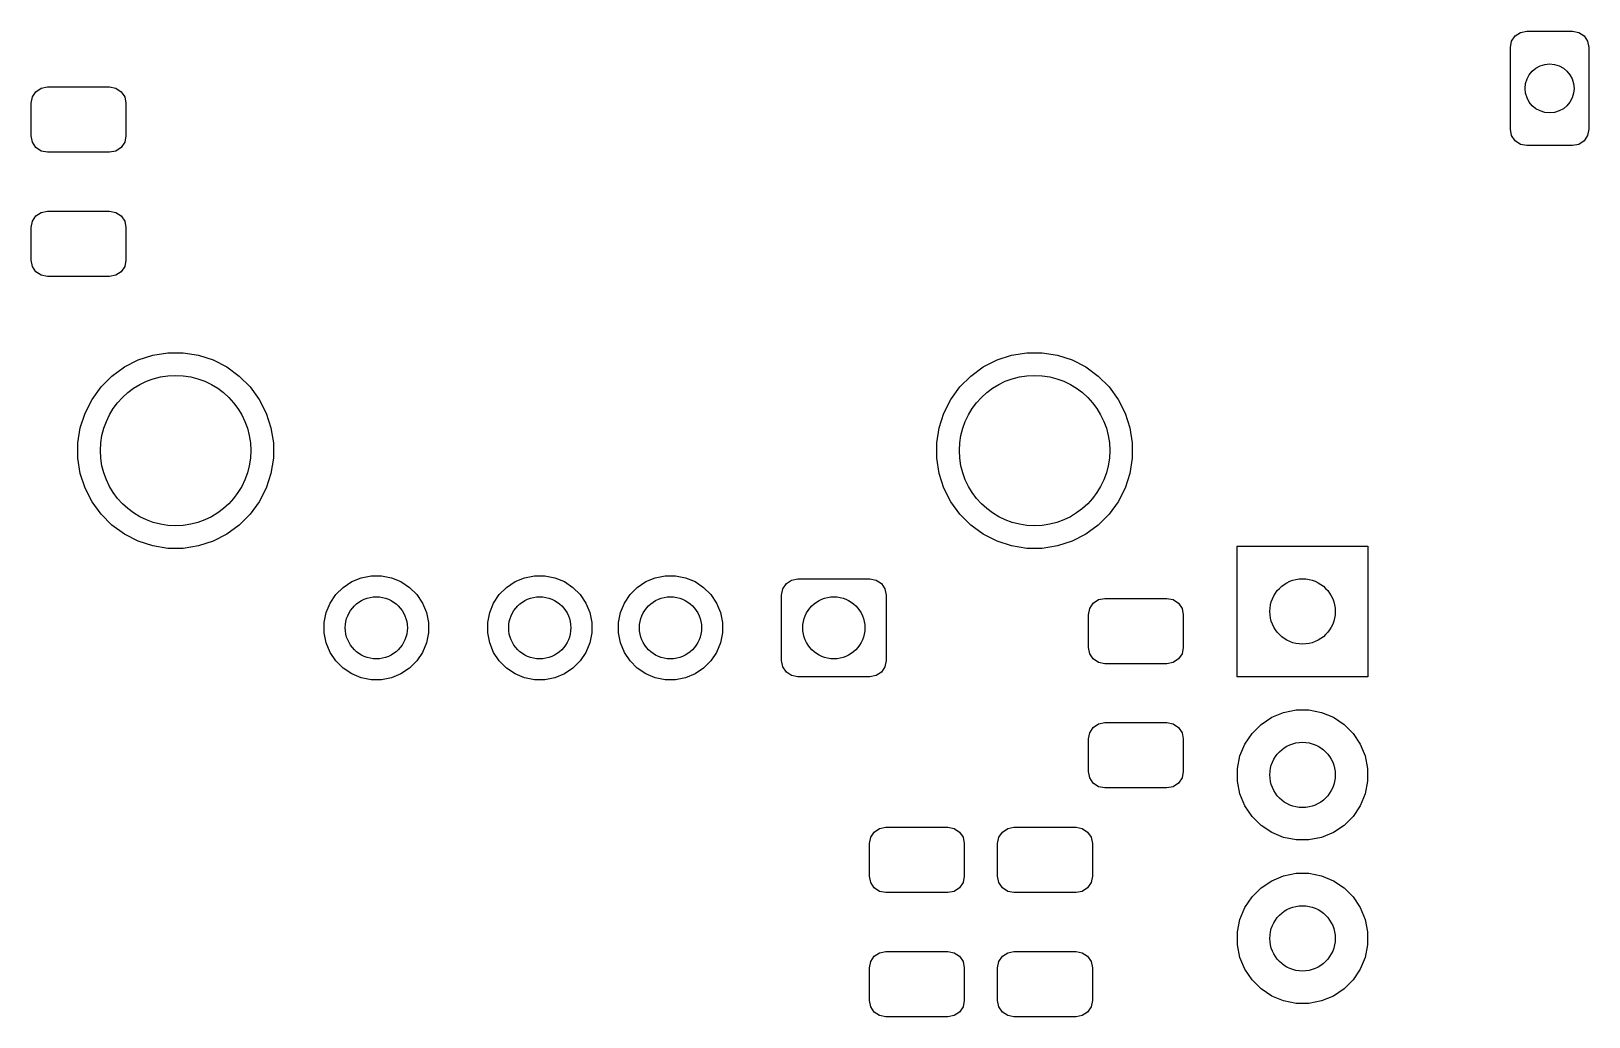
# Model space of a CAD drawing. Header units: inches. Extents: x 0.71 to 7.54, y -5.09 to -0.82.
# Drawn here: x 1.606 to 2.544, y -1.484 to -0.891 of the extents above; entities that cross this region are included whole.
import ezdxf

# ---------------------------------------------------------------- set-up
doc = ezdxf.new("R2010")
doc.units = ezdxf.units.IN
doc.header["$MEASUREMENT"] = 0
doc.layers.add('BLACK', color=250, linetype='CONTINUOUS')

msp = doc.modelspace()

# ---------------------------------------------------------------- linework, layer by layer
at = {"layer": 'BLACK', "linetype": 'CONTINUOUS'}
for p, q in [((2.50332, -0.8915), (2.50709, -0.89075)), ((2.50709, -0.89075), (2.53465, -0.89075)), ((2.53465, -0.89075), (2.53841, -0.8915)), ((2.49724, -0.90059), (2.49799, -0.89682)), ((2.49724, -0.9498), (2.49724, -0.90059)), ((2.49799, -0.89682), (2.50013, -0.89363)), ((2.50013, -0.89363), (2.50332, -0.8915)), ((2.53841, -0.8915), (2.54161, -0.89363)), ((2.54161, -0.89363), (2.54374, -0.89682)), ((2.54374, -0.89682), (2.54449, -0.90059)), ((2.54449, -0.90059), (2.54449, -0.9498)), ((1.60703, -0.93039), (1.60917, -0.9272)), ((1.60917, -0.9272), (1.61236, -0.92506)), ((1.61236, -0.92506), (1.61613, -0.92431)), ((1.61613, -0.92431), (1.65353, -0.92431)), ((1.65353, -0.92431), (1.65729, -0.92506)), ((1.65729, -0.92506), (1.66049, -0.9272)), ((1.66049, -0.9272), (1.66262, -0.93039)), ((1.60628, -0.93416), (1.60703, -0.93039)), ((1.60628, -0.95384), (1.60628, -0.93416)), ((1.66262, -0.93039), (1.66337, -0.93416)), ((1.66337, -0.93416), (1.66337, -0.95384)), ((1.60703, -0.95761), (1.60628, -0.95384)), ((1.66337, -0.95384), (1.66262, -0.95761)), ((2.49799, -0.95357), (2.49724, -0.9498)), ((2.50013, -0.95676), (2.49799, -0.95357)), ((2.50332, -0.9589), (2.50013, -0.95676)), ((2.54161, -0.95676), (2.53841, -0.9589)), ((2.54374, -0.95357), (2.54161, -0.95676)), ((2.54449, -0.9498), (2.54374, -0.95357)), ((1.60917, -0.9608), (1.60703, -0.95761)), ((1.61236, -0.96294), (1.60917, -0.9608)), ((1.61613, -0.96369), (1.61236, -0.96294)), ((1.65353, -0.96369), (1.61613, -0.96369)), ((1.65729, -0.96294), (1.65353, -0.96369)), ((1.66049, -0.9608), (1.65729, -0.96294)), ((1.66262, -0.95761), (1.66049, -0.9608)), ((2.50709, -0.95965), (2.50332, -0.9589)), ((2.53465, -0.95965), (2.50709, -0.95965)), ((2.53841, -0.9589), (2.53465, -0.95965)), ((1.60703, -1.00519), (1.60917, -1.002)), ((1.60917, -1.002), (1.61236, -0.99987)), ((1.61236, -0.99987), (1.61613, -0.99912)), ((1.61613, -0.99912), (1.65353, -0.99912)), ((1.65353, -0.99912), (1.65729, -0.99987)), ((1.65729, -0.99987), (1.66049, -1.002)), ((1.66049, -1.002), (1.66262, -1.00519)), ((1.60628, -1.00896), (1.60703, -1.00519)), ((1.60628, -1.02865), (1.60628, -1.00896)), ((1.66262, -1.00519), (1.66337, -1.00896)), ((1.66337, -1.00896), (1.66337, -1.02865)), ((1.60703, -1.03241), (1.60628, -1.02865)), ((1.66337, -1.02865), (1.66262, -1.03241)), ((1.60917, -1.03561), (1.60703, -1.03241)), ((1.61236, -1.03774), (1.60917, -1.03561)), ((1.61613, -1.03849), (1.61236, -1.03774)), ((1.65353, -1.03849), (1.61613, -1.03849)), ((1.65729, -1.03774), (1.65353, -1.03849)), ((1.66049, -1.03561), (1.65729, -1.03774)), ((1.66262, -1.03241), (1.66049, -1.03561)), ((1.67071, -1.08875), (1.67952, -1.08588)), ((1.67952, -1.08588), (1.68867, -1.08443)), ((1.68867, -1.08443), (1.69794, -1.08443)), ((1.69794, -1.08443), (1.70709, -1.08588)), ((1.70709, -1.08588), (1.71591, -1.08875)), ((2.18803, -1.08875), (2.19684, -1.08588)), ((2.19684, -1.08588), (2.206, -1.08443)), ((2.206, -1.08443), (2.21526, -1.08443)), ((2.21526, -1.08443), (2.22442, -1.08588)), ((2.22442, -1.08588), (2.23323, -1.08875)), ((1.65495, -1.0984), (1.66245, -1.09295)), ((1.66245, -1.09295), (1.67071, -1.08875)), ((1.71591, -1.08875), (1.72416, -1.09295)), ((1.72416, -1.09295), (1.73166, -1.0984)), ((2.17228, -1.0984), (2.17977, -1.09295)), ((2.17977, -1.09295), (2.18803, -1.08875)), ((2.23323, -1.08875), (2.24149, -1.09295)), ((2.24149, -1.09295), (2.24898, -1.0984)), ((1.64295, -1.11245), (1.6484, -1.10495)), ((1.6484, -1.10495), (1.65495, -1.0984)), ((1.73166, -1.0984), (1.73821, -1.10495)), ((1.73821, -1.10495), (1.74366, -1.11245)), ((2.16028, -1.11245), (2.16572, -1.10495)), ((2.16572, -1.10495), (2.17228, -1.0984)), ((2.24898, -1.0984), (2.25554, -1.10495)), ((2.25554, -1.10495), (2.26098, -1.11245)), ((1.63875, -1.12071), (1.64295, -1.11245)), ((1.74366, -1.11245), (1.74787, -1.12071)), ((2.15607, -1.12071), (2.16028, -1.11245)), ((2.26098, -1.11245), (2.26519, -1.12071)), ((1.63588, -1.12952), (1.63875, -1.12071)), ((1.74787, -1.12071), (1.75073, -1.12952)), ((2.15321, -1.12952), (2.15607, -1.12071)), ((2.26519, -1.12071), (2.26805, -1.12952)), ((1.63443, -1.13867), (1.63588, -1.12952)), ((1.75073, -1.12952), (1.75218, -1.13867)), ((2.15176, -1.13867), (2.15321, -1.12952)), ((2.26805, -1.12952), (2.2695, -1.13867)), ((1.63443, -1.14794), (1.63443, -1.13867)), ((1.75218, -1.13867), (1.75218, -1.14794)), ((2.15176, -1.14794), (2.15176, -1.13867)), ((2.2695, -1.13867), (2.2695, -1.14794)), ((1.63588, -1.15709), (1.63443, -1.14794)), ((1.75218, -1.14794), (1.75073, -1.15709)), ((2.15321, -1.15709), (2.15176, -1.14794)), ((2.2695, -1.14794), (2.26805, -1.15709)), ((1.63875, -1.16591), (1.63588, -1.15709)), ((1.75073, -1.15709), (1.74787, -1.16591)), ((2.15607, -1.16591), (2.15321, -1.15709)), ((2.26805, -1.15709), (2.26519, -1.16591)), ((1.64295, -1.17416), (1.63875, -1.16591)), ((1.74787, -1.16591), (1.74366, -1.17416)), ((2.16028, -1.17416), (2.15607, -1.16591)), ((2.26519, -1.16591), (2.26098, -1.17416)), ((1.6484, -1.18166), (1.64295, -1.17416)), ((1.65495, -1.18821), (1.6484, -1.18166)), ((1.73821, -1.18166), (1.73166, -1.18821)), ((1.74366, -1.17416), (1.73821, -1.18166)), ((2.16572, -1.18166), (2.16028, -1.17416)), ((2.17228, -1.18821), (2.16572, -1.18166)), ((2.25554, -1.18166), (2.24898, -1.18821)), ((2.26098, -1.17416), (2.25554, -1.18166)), ((1.66245, -1.19366), (1.65495, -1.18821)), ((1.73166, -1.18821), (1.72416, -1.19366)), ((2.17977, -1.19366), (2.17228, -1.18821)), ((2.24898, -1.18821), (2.24149, -1.19366)), ((1.67071, -1.19787), (1.66245, -1.19366)), ((1.67952, -1.20073), (1.67071, -1.19787)), ((1.68867, -1.20218), (1.67952, -1.20073)), ((1.70709, -1.20073), (1.69794, -1.20218)), ((1.71591, -1.19787), (1.70709, -1.20073)), ((1.72416, -1.19366), (1.71591, -1.19787)), ((2.18803, -1.19787), (2.17977, -1.19366)), ((2.19684, -1.20073), (2.18803, -1.19787)), ((2.206, -1.20218), (2.19684, -1.20073)), ((2.22442, -1.20073), (2.21526, -1.20218)), ((2.23323, -1.19787), (2.22442, -1.20073)), ((2.24149, -1.19366), (2.23323, -1.19787)), ((2.33268, -1.27953), (2.33268, -1.20079)), ((2.33268, -1.20079), (2.41142, -1.20079)), ((2.41142, -1.20079), (2.41142, -1.27953)), ((1.69794, -1.20218), (1.68867, -1.20218)), ((2.21526, -1.20218), (2.206, -1.20218)), ((1.80503, -1.21986), (1.81109, -1.21866)), ((1.81109, -1.21866), (1.81726, -1.21866)), ((1.81726, -1.21866), (1.82332, -1.21986)), ((1.90346, -1.21986), (1.90951, -1.21866)), ((1.90951, -1.21866), (1.91569, -1.21866)), ((1.91569, -1.21866), (1.92174, -1.21986)), ((1.9822, -1.21986), (1.98825, -1.21866)), ((1.98825, -1.21866), (1.99443, -1.21866)), ((1.99443, -1.21866), (2.00048, -1.21986)), ((1.78983, -1.23002), (1.79419, -1.22565)), ((1.79419, -1.22565), (1.79933, -1.22222)), ((1.79933, -1.22222), (1.80503, -1.21986)), ((1.82332, -1.21986), (1.82902, -1.22222)), ((1.82902, -1.22222), (1.83415, -1.22565)), ((1.83415, -1.22565), (1.83852, -1.23002)), ((1.88825, -1.23002), (1.89262, -1.22565)), ((1.89262, -1.22565), (1.89775, -1.22222)), ((1.89775, -1.22222), (1.90346, -1.21986)), ((1.92174, -1.21986), (1.92745, -1.22222)), ((1.92745, -1.22222), (1.93258, -1.22565)), ((1.93258, -1.22565), (1.93695, -1.23002)), ((1.96699, -1.23002), (1.97136, -1.22565)), ((1.97136, -1.22565), (1.97649, -1.22222)), ((1.97649, -1.22222), (1.9822, -1.21986)), ((2.00048, -1.21986), (2.00619, -1.22222)), ((2.00619, -1.22222), (2.01132, -1.22565)), ((2.01132, -1.22565), (2.01569, -1.23002)), ((2.05827, -1.23031), (2.05902, -1.22655)), ((2.05902, -1.22655), (2.06115, -1.22336)), ((2.06115, -1.22336), (2.06434, -1.22122)), ((2.06434, -1.22122), (2.06811, -1.22047)), ((2.06811, -1.22047), (2.11142, -1.22047)), ((2.11142, -1.22047), (2.11518, -1.22122)), ((2.11518, -1.22122), (2.11838, -1.22336)), ((2.11838, -1.22336), (2.12051, -1.22655)), ((2.12051, -1.22655), (2.12126, -1.23031)), ((1.78403, -1.24086), (1.7864, -1.23515)), ((1.7864, -1.23515), (1.78983, -1.23002)), ((1.83852, -1.23002), (1.84195, -1.23515)), ((1.84195, -1.23515), (1.84431, -1.24086)), ((1.88246, -1.24086), (1.88482, -1.23515)), ((1.88482, -1.23515), (1.88825, -1.23002)), ((1.93695, -1.23002), (1.94038, -1.23515)), ((1.94038, -1.23515), (1.94274, -1.24086)), ((1.9612, -1.24086), (1.96356, -1.23515)), ((1.96356, -1.23515), (1.96699, -1.23002)), ((2.01569, -1.23002), (2.01912, -1.23515)), ((2.01912, -1.23515), (2.02148, -1.24086)), ((2.05827, -1.26969), (2.05827, -1.23031)), ((2.12126, -1.23031), (2.12126, -1.26969)), ((2.24311, -1.24213), (2.24386, -1.23836)), ((2.24386, -1.23836), (2.24599, -1.23517)), ((2.24599, -1.23517), (2.24919, -1.23303)), ((2.24919, -1.23303), (2.25295, -1.23228)), ((2.25295, -1.23228), (2.29035, -1.23228)), ((2.29035, -1.23228), (2.29412, -1.23303)), ((2.29412, -1.23303), (2.29731, -1.23517)), ((2.29731, -1.23517), (2.29945, -1.23836)), ((2.29945, -1.23836), (2.3002, -1.24213)), ((1.78283, -1.24691), (1.78403, -1.24086)), ((1.78283, -1.25309), (1.78283, -1.24691)), ((1.84431, -1.24086), (1.84552, -1.24691)), ((1.84552, -1.24691), (1.84552, -1.25309)), ((1.88125, -1.24691), (1.88246, -1.24086)), ((1.88125, -1.25309), (1.88125, -1.24691)), ((1.94274, -1.24086), (1.94394, -1.24691)), ((1.94394, -1.24691), (1.94394, -1.25309)), ((1.95999, -1.24691), (1.9612, -1.24086)), ((1.95999, -1.25309), (1.95999, -1.24691)), ((2.02148, -1.24086), (2.02268, -1.24691)), ((2.02268, -1.24691), (2.02268, -1.25309)), ((2.24311, -1.26181), (2.24311, -1.24213)), ((2.3002, -1.24213), (2.3002, -1.26181)), ((1.78403, -1.25914), (1.78283, -1.25309)), ((1.84552, -1.25309), (1.84431, -1.25914)), ((1.88246, -1.25914), (1.88125, -1.25309)), ((1.94394, -1.25309), (1.94274, -1.25914)), ((1.9612, -1.25914), (1.95999, -1.25309)), ((2.02268, -1.25309), (2.02148, -1.25914)), ((1.7864, -1.26485), (1.78403, -1.25914)), ((1.78983, -1.26998), (1.7864, -1.26485)), ((1.84195, -1.26485), (1.83852, -1.26998)), ((1.84431, -1.25914), (1.84195, -1.26485)), ((1.88482, -1.26485), (1.88246, -1.25914)), ((1.88825, -1.26998), (1.88482, -1.26485)), ((1.94038, -1.26485), (1.93695, -1.26998)), ((1.94274, -1.25914), (1.94038, -1.26485)), ((1.96356, -1.26485), (1.9612, -1.25914)), ((1.96699, -1.26998), (1.96356, -1.26485)), ((2.01912, -1.26485), (2.01569, -1.26998)), ((2.02148, -1.25914), (2.01912, -1.26485)), ((2.24386, -1.26558), (2.24311, -1.26181)), ((2.24599, -1.26877), (2.24386, -1.26558)), ((2.29945, -1.26558), (2.29731, -1.26877)), ((2.3002, -1.26181), (2.29945, -1.26558)), ((1.79419, -1.27435), (1.78983, -1.26998)), ((1.79933, -1.27778), (1.79419, -1.27435)), ((1.83415, -1.27435), (1.82902, -1.27778)), ((1.83852, -1.26998), (1.83415, -1.27435)), ((1.89262, -1.27435), (1.88825, -1.26998)), ((1.89775, -1.27778), (1.89262, -1.27435)), ((1.93258, -1.27435), (1.92745, -1.27778)), ((1.93695, -1.26998), (1.93258, -1.27435)), ((1.97136, -1.27435), (1.96699, -1.26998)), ((1.97649, -1.27778), (1.97136, -1.27435)), ((2.01132, -1.27435), (2.00619, -1.27778)), ((2.01569, -1.26998), (2.01132, -1.27435)), ((2.05902, -1.27345), (2.05827, -1.26969)), ((2.06115, -1.27664), (2.05902, -1.27345)), ((2.12051, -1.27345), (2.11838, -1.27664)), ((2.12126, -1.26969), (2.12051, -1.27345)), ((2.24919, -1.2709), (2.24599, -1.26877)), ((2.25295, -1.27165), (2.24919, -1.2709)), ((2.29035, -1.27165), (2.25295, -1.27165)), ((2.29412, -1.2709), (2.29035, -1.27165)), ((2.29731, -1.26877), (2.29412, -1.2709)), ((1.80503, -1.28014), (1.79933, -1.27778)), ((1.81109, -1.28134), (1.80503, -1.28014)), ((1.81726, -1.28134), (1.81109, -1.28134)), ((1.82332, -1.28014), (1.81726, -1.28134)), ((1.82902, -1.27778), (1.82332, -1.28014)), ((1.90346, -1.28014), (1.89775, -1.27778)), ((1.90951, -1.28134), (1.90346, -1.28014)), ((1.91569, -1.28134), (1.90951, -1.28134)), ((1.92174, -1.28014), (1.91569, -1.28134)), ((1.92745, -1.27778), (1.92174, -1.28014)), ((1.9822, -1.28014), (1.97649, -1.27778)), ((1.98825, -1.28134), (1.9822, -1.28014)), ((1.99443, -1.28134), (1.98825, -1.28134)), ((2.00048, -1.28014), (1.99443, -1.28134)), ((2.00619, -1.27778), (2.00048, -1.28014)), ((2.06434, -1.27878), (2.06115, -1.27664)), ((2.06811, -1.27953), (2.06434, -1.27878)), ((2.11142, -1.27953), (2.06811, -1.27953)), ((2.11518, -1.27878), (2.11142, -1.27953)), ((2.11838, -1.27664), (2.11518, -1.27878)), ((2.41142, -1.27953), (2.33268, -1.27953)), ((2.34707, -1.30815), (2.35349, -1.30386)), ((2.35349, -1.30386), (2.36062, -1.30091)), ((2.36062, -1.30091), (2.36819, -1.2994)), ((2.36819, -1.2994), (2.37591, -1.2994)), ((2.37591, -1.2994), (2.38348, -1.30091)), ((2.38348, -1.30091), (2.39061, -1.30386)), ((2.39061, -1.30386), (2.39702, -1.30815)), ((2.24311, -1.31693), (2.24386, -1.31316)), ((2.24386, -1.31316), (2.24599, -1.30997)), ((2.24599, -1.30997), (2.24919, -1.30784)), ((2.24919, -1.30784), (2.25295, -1.30709)), ((2.25295, -1.30709), (2.29035, -1.30709)), ((2.29035, -1.30709), (2.29412, -1.30784)), ((2.29412, -1.30784), (2.29731, -1.30997)), ((2.29731, -1.30997), (2.29945, -1.31316)), ((2.29945, -1.31316), (2.3002, -1.31693)), ((2.34161, -1.31361), (2.34707, -1.30815)), ((2.39702, -1.30815), (2.40248, -1.31361)), ((2.24311, -1.33661), (2.24311, -1.31693)), ((2.3002, -1.31693), (2.3002, -1.33661)), ((2.33437, -1.32715), (2.33733, -1.32002)), ((2.33733, -1.32002), (2.34161, -1.31361)), ((2.40248, -1.31361), (2.40677, -1.32002)), ((2.40677, -1.32002), (2.40972, -1.32715)), ((2.33287, -1.33472), (2.33437, -1.32715)), ((2.40972, -1.32715), (2.41123, -1.33472)), ((2.24386, -1.34038), (2.24311, -1.33661)), ((2.24599, -1.34357), (2.24386, -1.34038)), ((2.29945, -1.34038), (2.29731, -1.34357)), ((2.3002, -1.33661), (2.29945, -1.34038)), ((2.33287, -1.34244), (2.33287, -1.33472)), ((2.41123, -1.33472), (2.41123, -1.34244)), ((2.24919, -1.34571), (2.24599, -1.34357)), ((2.25295, -1.34646), (2.24919, -1.34571)), ((2.29035, -1.34646), (2.25295, -1.34646)), ((2.29412, -1.34571), (2.29035, -1.34646)), ((2.29731, -1.34357), (2.29412, -1.34571)), ((2.33437, -1.35001), (2.33287, -1.34244)), ((2.33733, -1.35714), (2.33437, -1.35001)), ((2.40972, -1.35001), (2.40677, -1.35714)), ((2.41123, -1.34244), (2.40972, -1.35001)), ((2.34161, -1.36356), (2.33733, -1.35714)), ((2.40677, -1.35714), (2.40248, -1.36356)), ((2.34707, -1.36902), (2.34161, -1.36356)), ((2.35349, -1.3733), (2.34707, -1.36902)), ((2.39702, -1.36902), (2.39061, -1.3733)), ((2.40248, -1.36356), (2.39702, -1.36902)), ((2.11122, -1.37992), (2.11197, -1.37615)), ((2.11197, -1.37615), (2.1141, -1.37296)), ((2.1141, -1.37296), (2.1173, -1.37083)), ((2.1173, -1.37083), (2.12106, -1.37008)), ((2.12106, -1.37008), (2.15846, -1.37008)), ((2.15846, -1.37008), (2.16223, -1.37083)), ((2.16223, -1.37083), (2.16542, -1.37296)), ((2.16542, -1.37296), (2.16756, -1.37615)), ((2.16756, -1.37615), (2.16831, -1.37992)), ((2.18839, -1.37992), (2.18914, -1.37615)), ((2.18914, -1.37615), (2.19127, -1.37296)), ((2.19127, -1.37296), (2.19446, -1.37083)), ((2.19446, -1.37083), (2.19823, -1.37008)), ((2.19823, -1.37008), (2.23563, -1.37008)), ((2.23563, -1.37008), (2.2394, -1.37083)), ((2.2394, -1.37083), (2.24259, -1.37296)), ((2.24259, -1.37296), (2.24472, -1.37615)), ((2.24472, -1.37615), (2.24547, -1.37992)), ((2.36062, -1.37626), (2.35349, -1.3733)), ((2.36819, -1.37776), (2.36062, -1.37626)), ((2.37591, -1.37776), (2.36819, -1.37776)), ((2.38348, -1.37626), (2.37591, -1.37776)), ((2.39061, -1.3733), (2.38348, -1.37626)), ((2.11122, -1.39961), (2.11122, -1.37992)), ((2.16831, -1.37992), (2.16831, -1.39961)), ((2.18839, -1.39961), (2.18839, -1.37992)), ((2.24547, -1.37992), (2.24547, -1.39961)), ((2.36062, -1.39933), (2.36819, -1.39783)), ((2.36819, -1.39783), (2.37591, -1.39783)), ((2.37591, -1.39783), (2.38348, -1.39933)), ((2.11197, -1.40337), (2.11122, -1.39961)), ((2.1141, -1.40657), (2.11197, -1.40337)), ((2.1173, -1.4087), (2.1141, -1.40657)), ((2.16542, -1.40657), (2.16223, -1.4087)), ((2.16756, -1.40337), (2.16542, -1.40657)), ((2.16831, -1.39961), (2.16756, -1.40337)), ((2.18914, -1.40337), (2.18839, -1.39961)), ((2.19127, -1.40657), (2.18914, -1.40337)), ((2.19446, -1.4087), (2.19127, -1.40657)), ((2.24259, -1.40657), (2.2394, -1.4087)), ((2.24472, -1.40337), (2.24259, -1.40657)), ((2.24547, -1.39961), (2.24472, -1.40337)), ((2.34161, -1.41203), (2.34707, -1.40657)), ((2.34707, -1.40657), (2.35349, -1.40229)), ((2.35349, -1.40229), (2.36062, -1.39933)), ((2.38348, -1.39933), (2.39061, -1.40229)), ((2.39061, -1.40229), (2.39702, -1.40657)), ((2.39702, -1.40657), (2.40248, -1.41203)), ((2.12106, -1.40945), (2.1173, -1.4087)), ((2.15846, -1.40945), (2.12106, -1.40945)), ((2.16223, -1.4087), (2.15846, -1.40945)), ((2.19823, -1.40945), (2.19446, -1.4087)), ((2.23563, -1.40945), (2.19823, -1.40945)), ((2.2394, -1.4087), (2.23563, -1.40945)), ((2.33733, -1.41845), (2.34161, -1.41203)), ((2.40248, -1.41203), (2.40677, -1.41845)), ((2.33287, -1.43315), (2.33437, -1.42558)), ((2.33437, -1.42558), (2.33733, -1.41845)), ((2.40677, -1.41845), (2.40972, -1.42558)), ((2.40972, -1.42558), (2.41123, -1.43315)), ((2.33287, -1.44087), (2.33287, -1.43315)), ((2.41123, -1.43315), (2.41123, -1.44087)), ((2.33437, -1.44844), (2.33287, -1.44087)), ((2.41123, -1.44087), (2.40972, -1.44844)), ((2.11122, -1.45472), (2.11197, -1.45096)), ((2.11197, -1.45096), (2.1141, -1.44776)), ((2.1141, -1.44776), (2.1173, -1.44563)), ((2.1173, -1.44563), (2.12106, -1.44488)), ((2.12106, -1.44488), (2.15846, -1.44488)), ((2.15846, -1.44488), (2.16223, -1.44563)), ((2.16223, -1.44563), (2.16542, -1.44776)), ((2.16542, -1.44776), (2.16756, -1.45096)), ((2.16756, -1.45096), (2.16831, -1.45472)), ((2.18839, -1.45472), (2.18914, -1.45096)), ((2.18914, -1.45096), (2.19127, -1.44776)), ((2.19127, -1.44776), (2.19446, -1.44563)), ((2.19446, -1.44563), (2.19823, -1.44488)), ((2.19823, -1.44488), (2.23563, -1.44488)), ((2.23563, -1.44488), (2.2394, -1.44563)), ((2.2394, -1.44563), (2.24259, -1.44776)), ((2.24259, -1.44776), (2.24472, -1.45096)), ((2.24472, -1.45096), (2.24547, -1.45472)), ((2.33733, -1.45557), (2.33437, -1.44844)), ((2.40972, -1.44844), (2.40677, -1.45557)), ((2.11122, -1.47441), (2.11122, -1.45472)), ((2.16831, -1.45472), (2.16831, -1.47441)), ((2.18839, -1.47441), (2.18839, -1.45472)), ((2.24547, -1.45472), (2.24547, -1.47441)), ((2.34161, -1.46198), (2.33733, -1.45557)), ((2.34707, -1.46744), (2.34161, -1.46198)), ((2.40248, -1.46198), (2.39702, -1.46744)), ((2.40677, -1.45557), (2.40248, -1.46198)), ((2.35349, -1.47173), (2.34707, -1.46744)), ((2.36062, -1.47468), (2.35349, -1.47173)), ((2.39061, -1.47173), (2.38348, -1.47468)), ((2.39702, -1.46744), (2.39061, -1.47173)), ((2.11197, -1.47818), (2.11122, -1.47441)), ((2.1141, -1.48137), (2.11197, -1.47818)), ((2.1173, -1.4835), (2.1141, -1.48137)), ((2.16542, -1.48137), (2.16223, -1.4835)), ((2.16756, -1.47818), (2.16542, -1.48137)), ((2.16831, -1.47441), (2.16756, -1.47818)), ((2.18914, -1.47818), (2.18839, -1.47441)), ((2.19127, -1.48137), (2.18914, -1.47818)), ((2.19446, -1.4835), (2.19127, -1.48137)), ((2.24259, -1.48137), (2.2394, -1.4835)), ((2.24472, -1.47818), (2.24259, -1.48137)), ((2.24547, -1.47441), (2.24472, -1.47818)), ((2.36819, -1.47619), (2.36062, -1.47468)), ((2.37591, -1.47619), (2.36819, -1.47619)), ((2.38348, -1.47468), (2.37591, -1.47619)), ((2.12106, -1.48425), (2.1173, -1.4835)), ((2.15846, -1.48425), (2.12106, -1.48425)), ((2.16223, -1.4835), (2.15846, -1.48425)), ((2.19823, -1.48425), (2.19446, -1.4835)), ((2.23563, -1.48425), (2.19823, -1.48425)), ((2.2394, -1.4835), (2.23563, -1.48425))]:
    msp.add_line(p, q, dxfattribs=at)
at = {"layer": 'BLACK'}
for centre, radius in [((2.52087, -0.9252), 0.01476), ((1.69331, -1.14331), 0.04528), ((2.21063, -1.14331), 0.04528), ((2.37205, -1.24016), 0.01969), ((1.81417, -1.25), 0.0187), ((1.9126, -1.25), 0.0187), ((1.99134, -1.25), 0.0187), ((2.08976, -1.25), 0.0187), ((2.37205, -1.33858), 0.01969), ((2.37205, -1.43701), 0.01969)]:
    msp.add_circle(centre, radius, dxfattribs=at)
at = {"layer": 'WHITE'}
for centre, radius in [((2.52087, -0.9252), 0.01476), ((1.69331, -1.14331), 0.04528), ((2.21063, -1.14331), 0.04528), ((2.37205, -1.24016), 0.01969), ((1.81417, -1.25), 0.0187), ((1.9126, -1.25), 0.0187), ((1.99134, -1.25), 0.0187), ((2.08976, -1.25), 0.0187), ((2.37205, -1.33858), 0.01969), ((2.37205, -1.43701), 0.01969)]:
    msp.add_circle(centre, radius, dxfattribs=at)

doc.saveas('drawing.dxf')
